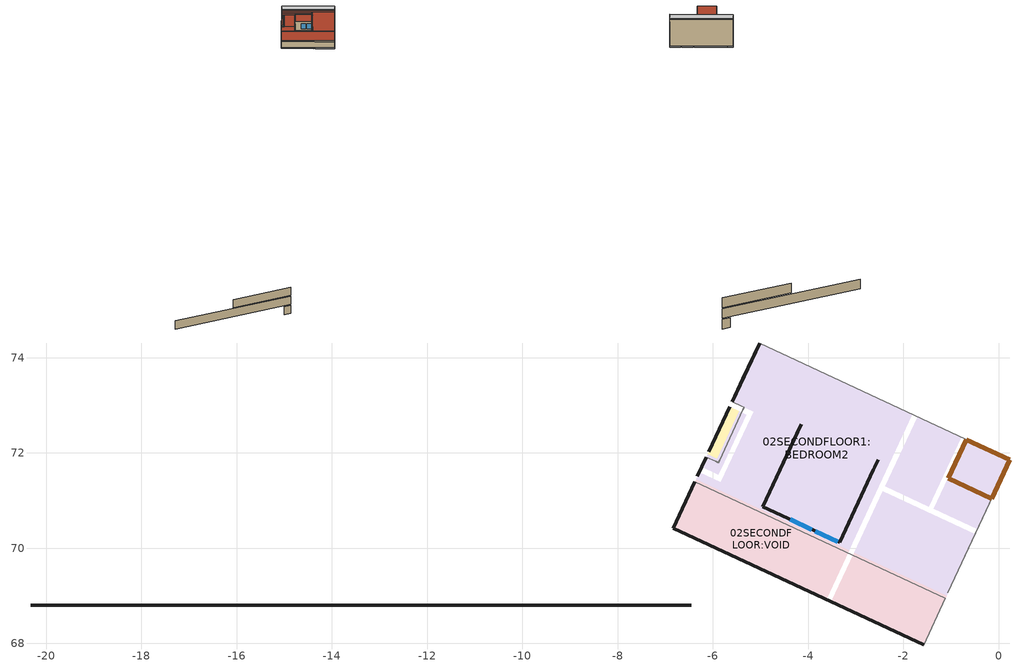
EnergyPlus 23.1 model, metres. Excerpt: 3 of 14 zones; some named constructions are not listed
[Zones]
02SECONDFLOOR:VOID
 floor to 01FIRSTFLOOR:BEDROOM1 (LSI Loft space ceiling - eaves_Rev): -3.62,68.92 -6.83,70.42 -6.35,71.45 -3.14,69.96 z6.41
 floor to 01FIRSTFLOOR:BATHROOM (LSI Loft space ceiling - eaves_Rev): -1.57,67.97 -3.51,68.87 -3.03,69.9 -1.09,69 z6.41
 wall outside (LSI Solid brick wall): -6.83,70.42 -1.57,67.97 z6.56:7.26; -6.83,70.42 -1.57,67.97 z7.26:7.36; -6.38,71.4,6.56 -6.83,70.42,6.56 -6.83,70.42,7.36 -6.38,71.4,7.98
 wall outside (LinearBridgingConstruction): -6.45,68.81 -13.39,68.81 z-23.2:-22.2
 wall adiabatic (13mm plasterboard on 50*100mm studs at 400 centres): -1.57,67.97,6.56 -1.12,68.95,6.56 -1.12,68.95,7.98 -1.57,67.97,7.36
 wall to 02SECONDFLOOR1:BEDROOM2 (LSI knee wall_Rev): -1.12,68.95 -6.38,71.4 z6.56:7.98
 roof outside (RdSAP Clay tiles unoccupied): -6.83,70.42,7.36 -1.57,67.97,7.36 -1.12,68.95,7.98 -6.38,71.4,7.98
02SECONDFLOOR1:BEDROOM2
 floor to 01FIRSTFLOOR:BEDROOM1 (Intermediate timber floor_Reversed_Rev): -5.14,72.86 -5.59,73.07 -5.02,74.31 -4.57,74.1 z6.41; -3.07,70.1 -5.83,71.39 -4.57,74.1 -1.81,72.81 z6.41; -3.14,69.96 -6.35,71.45 -6.28,71.6 -3.07,70.1 z6.41
 floor to 01FIRSTFLOOR:BATHROOM (Intermediate timber floor_Reversed_Rev): -1.09,69 -3.03,69.9 -2.43,71.19 -0.49,70.29 z6.41
 floor to 01FIRSTFLOOR:STAIRSDOWN (Intermediate timber floor_Reversed_Rev): -1.47,70.87 -2.38,71.3 -1.7,72.76 -0.78,72.33 z6.41
 floor to 01FIRSTFLOOR:STAIRSUP (Intermediate timber floor_Reversed_Rev): -0.44,70.4 -1.36,70.82 -0.68,72.28 0.24,71.86 z6.41
 floor to 01FIRSTFLOOR:CHIMNEY (Suspended timber floor_Reversed_Rev): -5.76,71.81 -5.91,71.88 -5.45,72.87 -5.3,72.81 z6.41; -5.89,71.55 -6.23,71.71 -6.11,71.97 -5.76,71.81 z6.41
 wall outside (LSI RiR gable brick wall): -4.95,70.87 -3.34,70.12 z8.04:9.04; -5.02,74.31,6.56 -5.59,73.07,6.56 -5.59,73.07,8.93 -5.37,73.56,9.24 -5.02,74.31,9.24; -6.13,71.91,6.56 -6.32,71.51,6.56 -6.32,71.51,7.95 -6.13,71.91,8.2
 wall outside (LSI Dormer walls): -3.34,70.12,8.08 -2.63,71.65,9.04 -3.34,70.12,9.04; -3.34,70.12,7.95 -2.53,71.85,9.04 -2.63,71.65,9.04 -3.34,70.12,8.08; -4.24,72.4,9.04 -4.95,70.87,8.08 -4.95,70.87,9.04; -4.14,72.61,9.04 -4.95,70.87,7.95 -4.95,70.87,8.08 -4.24,72.4,9.04
 wall outside (LinearBridgingConstruction): -6.45,68.81 -20.33,68.81 z-24.3:-23.3
 wall adiabatic (13mm plasterboard on 50*100mm studs at 400 centres): 0.24,71.86 -5.02,74.31 z6.56:9.24; -1.06,69.06,6.56 0.24,71.86,6.56 0.24,71.86,9.24 -0.11,71.11,9.24 -1.06,69.06,7.95
 wall to 02SECONDFLOOR1:CHIMNEY (115mm single leaf brick (plastered both sides)): -5.59,73.07 -5.4,72.98 -5.34,72.96 z6.56:8.93; -5.88,71.8 -5.94,71.82 -6.13,71.91 z6.56:8.2; -5.37,72.9,6.56 -5.86,71.85,6.56 -5.86,71.85,8.23 -5.37,72.9,8.9; -5.34,72.96,6.56 -5.37,72.9,6.56 -5.37,72.9,8.9 -5.34,72.96,8.93; -5.86,71.85,6.56 -5.88,71.8,6.56 -5.88,71.8,8.2 -5.86,71.85,8.23
 window x2 (17BG glazing - 1001): -3.85,70.36 -3.38,70.14 z8.18:8.8
 window (17BG glazing - 1001): -4.37,70.6 -3.92,70.39 z8.18:8.8
 door inside (IRTSurface): -0.14,71.04 -1.05,71.47 -0.68,72.28 0.24,71.86 z6.41
 ceiling to 03ROOF:VOID (LSI Loft space ceiling - roof_Reversed_Rev): -5.33,73.64 -0.07,71.19 0.24,71.86 -5.02,74.31 z9.39
 roof outside (LSI Clay tiles occupied): -5.88,71.8,8.2 -4.86,71.32,8.2 -4.31,72.49,8.94 -5.33,72.97,8.94; -6.32,71.51,7.95 -5.04,70.92,7.95 -4.86,71.32,8.2 -6.13,71.91,8.2; -5.59,73.09,8.94 -4.22,72.45,8.94 -4.14,72.61,9.04 -5.51,73.24,9.04; -5.51,73.24,9.04 -2.53,71.85,9.04 -2.46,72.01,9.14 -5.44,73.4,9.14; -2.6,71.7,8.94 -2.51,71.65,8.94 -2.37,71.97,9.14 -2.46,72.01,9.14; -3.25,70.08,7.95 -1.06,69.06,7.95 -0.18,70.95,9.14 -2.37,71.97,9.14; -5.44,73.4,9.14 -0.18,70.95,9.14 -0.11,71.11,9.24 -5.37,73.56,9.24; -5.04,70.92,7.95 -4.95,70.87,7.95 -4.22,72.45,8.94 -4.31,72.49,8.94; -3.34,70.12,7.95 -3.25,70.08,7.95 -2.51,71.65,8.94 -2.6,71.7,8.94
 roof outside (LSI Dormer roof): -4.95,70.87 -3.34,70.12 -2.63,71.65 -4.24,72.4 z9.04; -4.24,72.4 -2.63,71.65 -2.53,71.85 -4.14,72.61 z9.04
02SECONDFLOOR1:CHIMNEY
 floor to 01FIRSTFLOOR:CHIMNEY (Intermediate timber floor_Reversed_Rev): -5.91,71.88 -6.11,71.97 -5.64,72.97 -5.45,72.87 z6.41
 wall outside (LSI Solid brick wall): -5.64,72.97,6.56 -6.08,72.02,6.56 -6.08,72.02,8.37 -5.64,72.97,8.97
 wall outside (LinearBridgingConstruction): -6.45,68.81 -7.26,68.81 z-25.4:-24.4
 roof outside (RdSAP Clay tiles unoccupied): -6.08,72.02,8.37 -5.94,71.96,8.37 -5.5,72.9,8.97 -5.64,72.97,8.97
[EnergyManagementSystem:Actuator]
Venting_Opening_Factor_z02SECONDFLOOR1_BEDROOM2_Wall_8_1_0_0_0_2_Win: 02SECONDFLOOR1:BEDROOM2_Wall_8_1_0_0_0_2_Win; AirFlow Network Window/Door Opening; Venting Opening Factor
Venting_Opening_Factor_z02SECONDFLOOR1_BEDROOM2_Wall_8_1_0_1_0_1_Win: 02SECONDFLOOR1:BEDROOM2_Wall_8_1_0_1_0_1_Win; AirFlow Network Window/Door Opening; Venting Opening Factor
[SCHEDULE:COMPACT]
TM59_SingleBed_Occ: Fraction, Through: 31 Dec, For: WinterDesignDay, Until: 24:00, 0, For: AllOtherDays, Until: 08:00, 0.7, Until: 23:00, 1, Until: 24:00, 0.7
[Schedule:Compact]
20001: Any Number, Through: 12/31, For: Weekdays Weekends SummerDesignDays, Until: 24:00, 22, For: WinterDesignDays, Until: 24:00, 0, For: AllOtherDays, Until: 24:00, 22
20002: Any Number, Through: 12/31, For: Weekdays Weekends SummerDesignDays, Until: 24:00, 0, For: WinterDesignDays, Until: 24:00, 0, For: AllOtherDays, Until: 24:00, 0
20003: Any Number, Through: 12/31, For: Weekdays Weekends SummerDesignDays, Until: 24:00, 24, For: WinterDesignDays, Until: 24:00, 0, For: AllOtherDays, Until: 24:00, 24
[AirflowNetwork:MultiZone:Surface:Crack] Reference crack conditions=Reference Crack Conditions
Name | Crack | Flow coeff (kg/s @ 1Pa) | Flow exponent
 | 02SECONDFLOOR:VOID_Partition_2_0_0 | .0411994 | .75
 | 02SECONDFLOOR:VOID_Wall_3_0_0 | .0008121 | .7
 | 02SECONDFLOOR:VOID_Wall_3_0_1 | .0001192 | .7
 | 02SECONDFLOOR:VOID_Roof_4_0_0 | .0010826 | .7
 | 02SECONDFLOOR:VOID_Wall_5_0_0 | .0002401 | .7
 | 02SECONDFLOOR1:BEDROOM2_Wall_3_0_0 | .000714 | .7
 | 02SECONDFLOOR1:BEDROOM2_Partition_4_0_0 | .0025939 | .75
 | 02SECONDFLOOR1:BEDROOM2_Partition_4_0_1 | .000713 | .75
 | 02SECONDFLOOR1:BEDROOM2_Partition_5_0_0 | .0116609 | .75
 | 02SECONDFLOOR1:BEDROOM2_Partition_5_0_1 | .0007078 | .75
 | 02SECONDFLOOR1:BEDROOM2_Partition_5_0_2 | .0004985 | .75
 | 02SECONDFLOOR1:BEDROOM2_Partition_6_0_0 | .0017949 | .75
 | 02SECONDFLOOR1:BEDROOM2_Partition_6_0_1 | .0004933 | .75
 | 02SECONDFLOOR1:BEDROOM2_Wall_7_0_0 | .0001346 | .7
 | 02SECONDFLOOR1:BEDROOM2_Wall_8_1_0 | .000165 | .7
 | 02SECONDFLOOR1:BEDROOM2_Roof_9_0_1 | .0002534 | .7
 | 02SECONDFLOOR1:BEDROOM2_Roof_9_0_2 | .0001081 | .7
 | 02SECONDFLOOR1:BEDROOM2_Roof_9_0_3 | .000045 | .7
 | 02SECONDFLOOR1:BEDROOM2_Roof_9_0_4 | .0001009 | .7
 | 02SECONDFLOOR1:BEDROOM2_Roof_9_0_6 | .0008695 | .7
 | 02SECONDFLOOR1:BEDROOM2_Roof_9_0_7 | .0001727 | .7
 | 02SECONDFLOOR1:BEDROOM2_Roof_9_0_8 | .00003 | .7
 | 02SECONDFLOOR1:BEDROOM2_Roof_9_0_9 | .00003 | .7
 | 02SECONDFLOOR1:BEDROOM2_Wall_11_0_0 | .0001618 | .7
 | 02SECONDFLOOR1:BEDROOM2_Wall_11_0_1 | .000047 | .7
 | 02SECONDFLOOR1:BEDROOM2_Wall_12_0_0 | .0001618 | .7
 | 02SECONDFLOOR1:BEDROOM2_Wall_12_0_1 | .000047 | .7
 | 02SECONDFLOOR1:BEDROOM2_Roof_13_0_0 | .000449 | .7
 | 02SECONDFLOOR1:BEDROOM2_Roof_13_0_1 | .000061 | .7
 | 02SECONDFLOOR1:CHIMNEY_Wall_3_0_0 | .0004394 | .7
 | 02SECONDFLOOR1:CHIMNEY_Roof_5_0_0 | .0000284 | .7
[AirflowNetwork:MultiZone:Zone] Ventilation Control Mode=Temperature
Name | Vent Temperature Schedule | Venting Availability Schedule
02SECONDFLOOR:VOID; 02SECONDFLOOR1:CHIMNEY | 20003 | 20002
02SECONDFLOOR1:BEDROOM2 | 20001 | TM59_SingleBed_Occ
[AirflowNetwork:MultiZone:Surface]
02SECONDFLOOR:VOID_Partition_2_0_0: Leakage Component=02SECONDFLOOR:VOID_Partition_2_0_0; Crack Actual Value (dimensionless)=1
02SECONDFLOOR:VOID_Wall_3_0_0: Leakage Component=02SECONDFLOOR:VOID_Wall_3_0_0; Crack Actual Value (dimensionless)=1
02SECONDFLOOR:VOID_Wall_3_0_1: Leakage Component=02SECONDFLOOR:VOID_Wall_3_0_1; Crack Actual Value (dimensionless)=1
02SECONDFLOOR:VOID_Roof_4_0_0: Leakage Component=02SECONDFLOOR:VOID_Roof_4_0_0; Crack Actual Value (dimensionless)=1
02SECONDFLOOR:VOID_Wall_5_0_0: Leakage Component=02SECONDFLOOR:VOID_Wall_5_0_0; Crack Actual Value (dimensionless)=1
02SECONDFLOOR1:BEDROOM2_Wall_3_0_0: Leakage Component=02SECONDFLOOR1:BEDROOM2_Wall_3_0_0; Crack Actual Value (dimensionless)=1
02SECONDFLOOR1:BEDROOM2_Partition_4_0_0: Leakage Component=02SECONDFLOOR1:BEDROOM2_Partition_4_0_0; Crack Actual Value (dimensionless)=1
02SECONDFLOOR1:BEDROOM2_Partition_4_0_1: Leakage Component=02SECONDFLOOR1:BEDROOM2_Partition_4_0_1; Crack Actual Value (dimensionless)=1
02SECONDFLOOR1:BEDROOM2_Partition_5_0_0: Leakage Component=02SECONDFLOOR1:BEDROOM2_Partition_5_0_0; Crack Actual Value (dimensionless)=1
02SECONDFLOOR1:BEDROOM2_Partition_5_0_1: Leakage Component=02SECONDFLOOR1:BEDROOM2_Partition_5_0_1; Crack Actual Value (dimensionless)=1
02SECONDFLOOR1:BEDROOM2_Partition_5_0_2: Leakage Component=02SECONDFLOOR1:BEDROOM2_Partition_5_0_2; Crack Actual Value (dimensionless)=1
02SECONDFLOOR1:BEDROOM2_Partition_6_0_0: Leakage Component=02SECONDFLOOR1:BEDROOM2_Partition_6_0_0; Crack Actual Value (dimensionless)=1
02SECONDFLOOR1:BEDROOM2_Partition_6_0_1: Leakage Component=02SECONDFLOOR1:BEDROOM2_Partition_6_0_1; Crack Actual Value (dimensionless)=1
02SECONDFLOOR1:BEDROOM2_Wall_7_0_0: Leakage Component=02SECONDFLOOR1:BEDROOM2_Wall_7_0_0; Crack Actual Value (dimensionless)=1
02SECONDFLOOR1:BEDROOM2_Wall_8_1_0: Leakage Component=02SECONDFLOOR1:BEDROOM2_Wall_8_1_0; Crack Actual Value (dimensionless)=1
02SECONDFLOOR1:BEDROOM2_Wall_8_1_0_0_0_2_Win: Leakage Component=02SECONDFLOOR1:BEDROOM2_Wall_8_1_0_0_0_2_Win; Crack Actual Value or Window Open Factor for Ventilation (dimensionless)=1; Ventilation control mode=Temperature; Ventilation temp schedule=20001; Limit on multiplier for modulating venting open factor=.01; Lower value on inside/outside temperature difference for modulating the venting open factor=5; Upper value on inside/outside temperature difference for modulating the venting open factor=15; Venting Availability Schedule=TM59_SingleBed_Occ
02SECONDFLOOR1:BEDROOM2_Wall_8_1_0_1_0_1_Win: Leakage Component=02SECONDFLOOR1:BEDROOM2_Wall_8_1_0_1_0_1_Win; Crack Actual Value or Window Open Factor for Ventilation (dimensionless)=1; Ventilation control mode=Temperature; Ventilation temp schedule=20001; Limit on multiplier for modulating venting open factor=.01; Lower value on inside/outside temperature difference for modulating the venting open factor=5; Upper value on inside/outside temperature difference for modulating the venting open factor=15; Venting Availability Schedule=TM59_SingleBed_Occ
02SECONDFLOOR1:BEDROOM2_Roof_9_0_1: Leakage Component=02SECONDFLOOR1:BEDROOM2_Roof_9_0_1; Crack Actual Value (dimensionless)=1
02SECONDFLOOR1:BEDROOM2_Roof_9_0_2: Leakage Component=02SECONDFLOOR1:BEDROOM2_Roof_9_0_2; Crack Actual Value (dimensionless)=1
02SECONDFLOOR1:BEDROOM2_Roof_9_0_3: Leakage Component=02SECONDFLOOR1:BEDROOM2_Roof_9_0_3; Crack Actual Value (dimensionless)=1
02SECONDFLOOR1:BEDROOM2_Roof_9_0_4: Leakage Component=02SECONDFLOOR1:BEDROOM2_Roof_9_0_4; Crack Actual Value (dimensionless)=1
02SECONDFLOOR1:BEDROOM2_Roof_9_0_6: Leakage Component=02SECONDFLOOR1:BEDROOM2_Roof_9_0_6; Crack Actual Value (dimensionless)=1
02SECONDFLOOR1:BEDROOM2_Roof_9_0_7: Leakage Component=02SECONDFLOOR1:BEDROOM2_Roof_9_0_7; Crack Actual Value (dimensionless)=1
02SECONDFLOOR1:BEDROOM2_Roof_9_0_8: Leakage Component=02SECONDFLOOR1:BEDROOM2_Roof_9_0_8; Crack Actual Value (dimensionless)=1
02SECONDFLOOR1:BEDROOM2_Roof_9_0_9: Leakage Component=02SECONDFLOOR1:BEDROOM2_Roof_9_0_9; Crack Actual Value (dimensionless)=1
02SECONDFLOOR1:BEDROOM2_Wall_11_0_0: Leakage Component=02SECONDFLOOR1:BEDROOM2_Wall_11_0_0; Crack Actual Value (dimensionless)=1
02SECONDFLOOR1:BEDROOM2_Wall_11_0_1: Leakage Component=02SECONDFLOOR1:BEDROOM2_Wall_11_0_1; Crack Actual Value (dimensionless)=1
02SECONDFLOOR1:BEDROOM2_Wall_12_0_0: Leakage Component=02SECONDFLOOR1:BEDROOM2_Wall_12_0_0; Crack Actual Value (dimensionless)=1
02SECONDFLOOR1:BEDROOM2_Wall_12_0_1: Leakage Component=02SECONDFLOOR1:BEDROOM2_Wall_12_0_1; Crack Actual Value (dimensionless)=1
02SECONDFLOOR1:BEDROOM2_Roof_13_0_0: Leakage Component=02SECONDFLOOR1:BEDROOM2_Roof_13_0_0; Crack Actual Value (dimensionless)=1
02SECONDFLOOR1:BEDROOM2_Roof_13_0_1: Leakage Component=02SECONDFLOOR1:BEDROOM2_Roof_13_0_1; Crack Actual Value (dimensionless)=1
02SECONDFLOOR1:CHIMNEY_Wall_3_0_0: Leakage Component=02SECONDFLOOR1:CHIMNEY_Wall_3_0_0; Crack Actual Value (dimensionless)=1
02SECONDFLOOR1:CHIMNEY_Roof_5_0_0: Leakage Component=02SECONDFLOOR1:CHIMNEY_Roof_5_0_0; Crack Actual Value (dimensionless)=1
[AirflowNetwork:MultiZone:Component:DetailedOpening] Air Mass Flow Coefficient When Window or Door Is Closed (kg/s @ 1Pa per m crack)=.001; Air Mass Flow Exponent When Window or Door Is Closed (dimensionless)=.6; Type of large vertical opening (LVO)=NonPivoted; Extra crack length for LVO type 1 with multiple openable parts (m)=0; Number of Opening Factor Values=2; Opening factor #1 (dimensionless)=0; Discharge coefficient for opening factor #1 (dimensionless)=0.65; Width factor for opening factor #1 (dimensionless)=0; Opening factor #2 (dimensionless)=1; Discharge coefficient for Opening factor #2 (dimensionless)=0.65; Opening factor #3 (dimensionless)=0; Discharge coefficient for Opening factor #3 (dimensionless)=0; Width factor for Opening factor #3 (dimensionless)=0; Height factor for Opening factor #3 (dimensionless)=0; Start height factor for Opening factor #3 (dimensionless)=0; Opening factor #4 (dimensionless)=0; Discharge coefficient for Opening factor #4 (dimensionless)=0; Width factor for Opening factor #4 (dimensionless)=0; Height factor for Opening factor #4 (dimensionless)=0; Start height factor for Opening factor #4 (dimensionless)=0
Name | Height factor for opening factor #1 (dimensionless) | Start height factor for opening factor #1 (dimensionless) | Width factor for Opening factor #2 (dimensionless) | Height factor for Opening factor #2 (dimensionless) | Start height factor for Opening factor #2 (dimensionless)
02SECONDFLOOR1:BEDROOM2_Wall_8_1_0_0_0_2_Win | .36 | .64 | 1 | .36 | .64
02SECONDFLOOR1:BEDROOM2_Wall_8_1_0_1_0_1_Win | 1 | 0 | 1e-08 | 1 | 0
[AirflowNetwork:MultiZone:ExternalNode]
Name | External Node Height | Wind Pressure Coefficient Values Object
02SECONDFLOOR:VOID_Wall_3_0_0 | 9.21 | 02SECONDFLOOR:VOID_Wall_3_0_0
02SECONDFLOOR:VOID_Wall_3_0_1 | 9.74 | 02SECONDFLOOR:VOID_Wall_3_0_1
02SECONDFLOOR:VOID_Roof_4_0_0 | 10.22 | 02SECONDFLOOR:VOID_Roof_4_0_0
02SECONDFLOOR:VOID_Wall_5_0_0 | 9.48 | 02SECONDFLOOR:VOID_Wall_5_0_0
02SECONDFLOOR1:BEDROOM2_Wall_3_0_0 | 10.13 | 02SECONDFLOOR1:BEDROOM2_Wall_3_0_0
02SECONDFLOOR1:BEDROOM2_Wall_7_0_0 | 9.75 | 02SECONDFLOOR1:BEDROOM2_Wall_7_0_0
02SECONDFLOOR1:BEDROOM2_Wall_8_1_0 | 11.39 | 02SECONDFLOOR1:BEDROOM2_Wall_8_1_0
02SECONDFLOOR1:BEDROOM2_Wall_8_1_0_0_0_2_Win | 11.32 | 02SECONDFLOOR1:BEDROOM2_Wall_8_1_0_0_0_2_Win
02SECONDFLOOR1:BEDROOM2_Wall_8_1_0_1_0_1_Win | 11.32 | 02SECONDFLOOR1:BEDROOM2_Wall_8_1_0_1_0_1_Win
02SECONDFLOOR1:BEDROOM2_Roof_9_0_1 | 11.43 | 02SECONDFLOOR1:BEDROOM2_Roof_9_0_1
02SECONDFLOOR1:BEDROOM2_Roof_9_0_2 | 10.76 | 02SECONDFLOOR1:BEDROOM2_Roof_9_0_2
02SECONDFLOOR1:BEDROOM2_Roof_9_0_3 | 11.99 | 02SECONDFLOOR1:BEDROOM2_Roof_9_0_3
02SECONDFLOOR1:BEDROOM2_Roof_9_0_4 | 12.12 | 02SECONDFLOOR1:BEDROOM2_Roof_9_0_4
02SECONDFLOOR1:BEDROOM2_Roof_9_0_6 | 11.39 | 02SECONDFLOOR1:BEDROOM2_Roof_9_0_6
02SECONDFLOOR1:BEDROOM2_Roof_9_0_7 | 12.25 | 02SECONDFLOOR1:BEDROOM2_Roof_9_0_7
02SECONDFLOOR1:BEDROOM2_Roof_9_0_8 | 11.26 | 02SECONDFLOOR1:BEDROOM2_Roof_9_0_8
02SECONDFLOOR1:BEDROOM2_Roof_9_0_9 | 11.26 | 02SECONDFLOOR1:BEDROOM2_Roof_9_0_9
02SECONDFLOOR1:BEDROOM2_Wall_11_0_0 | 13.08 | 02SECONDFLOOR1:BEDROOM2_Wall_11_0_0
02SECONDFLOOR1:BEDROOM2_Wall_11_0_1 | 11.37 | 02SECONDFLOOR1:BEDROOM2_Wall_11_0_1
02SECONDFLOOR1:BEDROOM2_Wall_12_0_0 | 13.08 | 02SECONDFLOOR1:BEDROOM2_Wall_12_0_0
02SECONDFLOOR1:BEDROOM2_Wall_12_0_1 | 11.37 | 02SECONDFLOOR1:BEDROOM2_Wall_12_0_1
02SECONDFLOOR1:BEDROOM2_Roof_13_0_0 | 12.05 | 02SECONDFLOOR1:BEDROOM2_Roof_13_0_0
02SECONDFLOOR1:BEDROOM2_Roof_13_0_1 | 12.05 | 02SECONDFLOOR1:BEDROOM2_Roof_13_0_1
02SECONDFLOOR1:CHIMNEY_Wall_3_0_0 | 10.15 | 02SECONDFLOOR1:CHIMNEY_Wall_3_0_0
02SECONDFLOOR1:CHIMNEY_Roof_5_0_0 | 11.56 | 02SECONDFLOOR1:CHIMNEY_Roof_5_0_0
[AirflowNetwork:MultiZone:WindPressureCoefficientValues] CP Array=Cp Data
Name | Wind direction #1 (deg) | Wind direction #2 (deg) | Wind direction #3 (deg) | Wind direction #4 (deg) | Wind direction #5 (deg) | Wind direction #6 (deg) | Wind direction #7 (deg) | Wind direction #8 (deg)
02SECONDFLOOR:VOID_Wall_3_0_0; 02SECONDFLOOR:VOID_Wall_3_0_1; 02SECONDFLOOR1:BEDROOM2_Wall_8_1_0; 02SECONDFLOOR1:BEDROOM2_Wall_8_1_0_0_0_2_Win; 02SECONDFLOOR1:BEDROOM2_Wall_8_1_0_1_0_1_Win | -.2833 | -.2667 | -.3278 | -.1222 | .2333 | .2667 | -.0778 | -.3222
02SECONDFLOOR:VOID_Roof_4_0_0; 02SECONDFLOOR1:BEDROOM2_Roof_9_0_1; 02SECONDFLOOR1:BEDROOM2_Roof_9_0_2; 02SECONDFLOOR1:BEDROOM2_Roof_9_0_3; 02SECONDFLOOR1:BEDROOM2_Roof_9_0_4; 02SECONDFLOOR1:BEDROOM2_Roof_9_0_6; 02SECONDFLOOR1:BEDROOM2_Roof_9_0_7; 02SECONDFLOOR1:BEDROOM2_Roof_9_0_8; 02SECONDFLOOR1:BEDROOM2_Roof_9_0_9; 02SECONDFLOOR1:CHIMNEY_Roof_5_0_0 | -.4056 | -.3944 | -.4944 | -.5056 | -.4056 | -.3944 | -.4944 | -.5056
02SECONDFLOOR:VOID_Wall_5_0_0; 02SECONDFLOOR1:BEDROOM2_Wall_3_0_0; 02SECONDFLOOR1:BEDROOM2_Wall_7_0_0; 02SECONDFLOOR1:BEDROOM2_Wall_12_0_0; 02SECONDFLOOR1:BEDROOM2_Wall_12_0_1; 02SECONDFLOOR1:CHIMNEY_Wall_3_0_0 | -.0778 | -.3222 | -.2833 | -.2667 | -.3278 | -.1222 | .2333 | .2667
02SECONDFLOOR1:BEDROOM2_Wall_11_0_0; 02SECONDFLOOR1:BEDROOM2_Wall_11_0_1 | -.3278 | -.1222 | .2333 | .2667 | -.0778 | -.3222 | -.2833 | -.2667
02SECONDFLOOR1:BEDROOM2_Roof_13_0_0; 02SECONDFLOOR1:BEDROOM2_Roof_13_0_1 | -.5444 | -.5556 | -.4556 | -.4444 | -.5444 | -.5556 | -.4556 | -.4444
